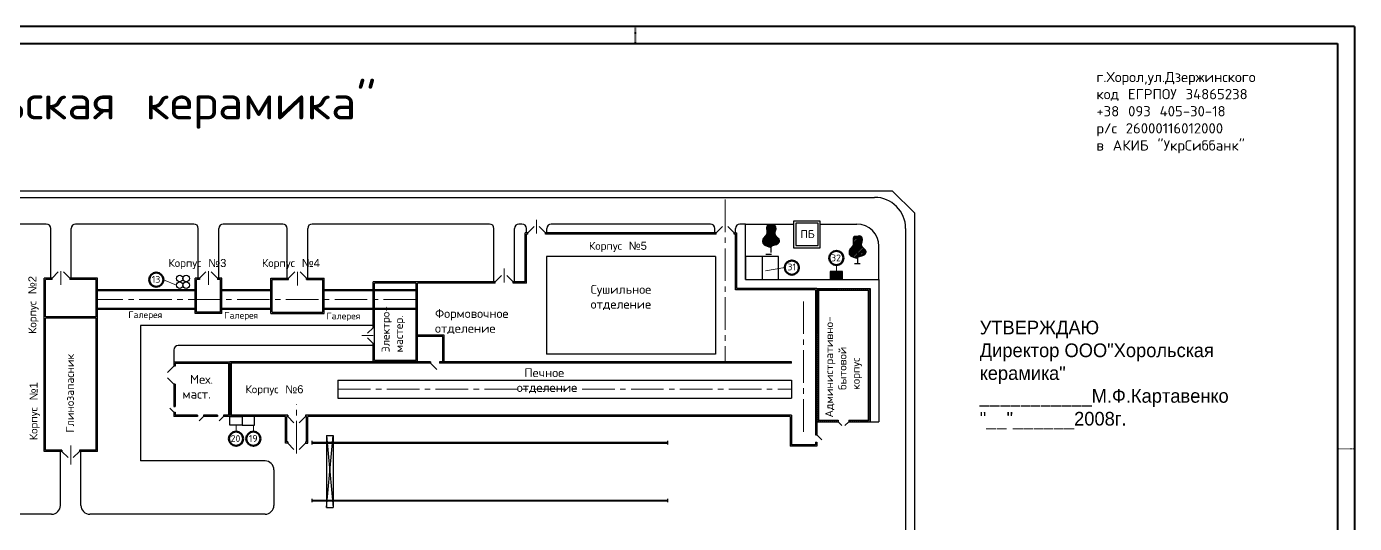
# Model space of a CAD drawing. Header units: millimetres. Extents: x 2406 to 3000, y 1133 to 1553.
# Drawn here: x 2611.3 to 2999.5, y 1408.1 to 1553.5 of the extents above; entities that cross this region are included whole.
import ezdxf

# ---------------------------------------------------------------- set-up
doc = ezdxf.new("R2010")
doc.units = ezdxf.units.MM
doc.linetypes.add('ACAD_ISO03W100', pattern=[30, 12, -18])
doc.linetypes.add('CENTER2', pattern=[28.575, 19.05, -3.175, 3.175, -3.175])
doc.layers.add('ОСЕВАЯ', color=1, linetype='CENTER2', lineweight=20)
doc.layers.add('Размеры', color=5, linetype='Continuous', lineweight=18)
doc.layers.add('Таблица', color=7, linetype='Continuous')
doc.linetypes.add('FENCELINE2', pattern='A,6.35,-2.54,[132,ltypeshp.shx,S=2.54,R=0,X=-2.54,Y=0],-2.54,25.4', length=36.83)

msp = doc.modelspace()

# ---------------------------------------------------------------- hatches: boundary and pattern name
h = msp.add_hatch()
h.set_pattern_fill('ANSI31', color=3, scale=0.1, style=0)
h.set_pattern_definition([(45, (-22.4458, 3.08737), (-0.224506403, 0.224506403), [])])
edge = h.paths.add_edge_path()
edge.add_spline(control_points=[(2828.91, 1488.9), (2828.91, 1488.9), (2827, 1489.3), (2826.38, 1490.26), (2826.6, 1491.69), (2827.78, 1492.46), (2827.73, 1493.8), (2827.55, 1495.45), (2828.76, 1495.21), (2829.59, 1495.67), (2830.96, 1494.51), (2829.22, 1492.4), (2832.04, 1491.23), (2830.69, 1489.44), (2829.98, 1489.79), (2828.99, 1489.13), (2828.91, 1488.9)], knot_values=[0.003656, 0.003656, 0.003656, 0.003656, 1.559135, 2.986226, 4.038277, 5.432303, 6.702568, 8.139905, 8.890155, 9.755833, 10.819671, 12.998427, 15.295597, 16.340244, 18.062408, 18.342375, 18.342375, 18.342375, 18.342375], degree=3, periodic=0)
edge.add_line((2828.91, 1488.9), (2828.91, 1495.35))
h = msp.add_hatch()
h.set_pattern_fill('ANSI31', color=3, scale=0.1, style=0)
h.set_pattern_definition([(45, (-23.3041, 0), (-0.224506403, 0.224506403), [])])
edge = h.paths.add_edge_path()
edge.add_spline(control_points=[(2854.2, 1485.69), (2854.2, 1485.69), (2852.28, 1486.09), (2851.66, 1487.04), (2851.89, 1488.47), (2853.07, 1489.24), (2853.02, 1490.58), (2852.84, 1492.23), (2854.05, 1491.99), (2854.88, 1492.45), (2856.25, 1491.29), (2854.51, 1489.18), (2857.32, 1488.01), (2855.97, 1486.22), (2855.27, 1486.57), (2854.28, 1485.91), (2854.2, 1485.69)], knot_values=[0.003656, 0.003656, 0.003656, 0.003656, 1.559135, 2.986226, 4.038277, 5.432303, 6.702568, 8.139905, 8.890155, 9.755833, 10.819671, 12.998427, 15.295597, 16.340244, 18.062408, 18.342375, 18.342375, 18.342375, 18.342375], degree=3, periodic=0)
edge.add_line((2854.2, 1485.69), (2854.2, 1492.13))
h = msp.add_hatch()
h.set_pattern_fill('ANSI31', color=256, scale=0.1, style=0)
h.set_pattern_definition([(45, (-22.4949, -6.74242), (-0.224506403, 0.224506403), [])])
h.paths.add_polyline_path([(2849.85, 1481.8), (2846.28, 1481.8), (2846.28, 1479.45), (2849.85, 1479.45)])
h = msp.add_hatch()
h.set_pattern_fill('ANSI31', color=256, scale=0.13, style=0)
h.set_pattern_definition([(45, (1.80598, -395.3665), (-0.291858324, 0.291858324), [])])
h.paths.add_polyline_path([(2842.84, 1476.33), (2857.4, 1476.33), (2857.4, 1438.37), (2851.68, 1438.37), (2851.68, 1437.85), (2857.92, 1437.85), (2857.92, 1476.85), (2842.32, 1476.85), (2842.32, 1437.85), (2848.56, 1437.85), (2848.56, 1438.37), (2842.84, 1438.37)])

# ---------------------------------------------------------------- linework, layer by layer
at = {"linetype": 'FENCELINE2', "lineweight": 30, "ltscale": 0.2}
for p, q in [((2571.92, 1505.45), (2864.42, 1505.45)), ((2864.42, 1505.45), (2870.92, 1498.95)), ((2870.92, 1498.95), (2870.92, 1346.85))]:
    msp.add_line(p, q, dxfattribs=at)
for p, q in [((2600.78, 1503.5), (2859.22, 1503.5)), ((2617.03, 1495.7), (2607.28, 1495.7)), ((2660.19, 1495.7), (2625.61, 1495.7)), ((2686.19, 1495.7), (2668.77, 1495.7)), ((2746.64, 1495.7), (2694.77, 1495.7)), ((2756.13, 1495.7), (2755.22, 1495.7)), ((2757.82, 1493.1), (2759.65, 1494.93)), ((2761.18, 1494.93), (2763.02, 1493.1)), ((2811.25, 1495.7), (2764.71, 1495.7)), ((2812.94, 1493.1), (2814.77, 1494.93)), ((2816.3, 1494.93), (2818.14, 1493.1)), ((2821.52, 1495.7), (2819.83, 1495.7)), ((2821.52, 1479.45), (2821.52, 1495.7)), ((2821.52, 1495.7), (2835.57, 1495.7)), ((2843.37, 1495.7), (2854.02, 1495.7)), ((2618.33, 1479.9), (2618.33, 1494.4)), ((2624.31, 1479.9), (2624.31, 1494.4)), ((2661.49, 1479.9), (2661.49, 1494.4)), ((2667.47, 1479.9), (2667.47, 1494.4)), ((2687.49, 1479.9), (2687.49, 1494.4)), ((2693.47, 1479.9), (2693.47, 1494.4)), ((2747.94, 1478.8), (2747.94, 1494.4)), ((2753.92, 1478.8), (2753.92, 1494.4)), ((2757.82, 1493.1), (2757.04, 1493.1)), ((2757.04, 1478.8), (2757.04, 1493.1)), ((2757.43, 1493.1), (2757.43, 1494.4)), ((2757.82, 1492.71), (2757.43, 1492.71)), ((2757.43, 1478.41), (2757.43, 1492.71)), ((2757.82, 1492.71), (2757.82, 1493.1)), ((2812.94, 1493.1), (2763.02, 1493.1)), ((2763.02, 1492.71), (2763.02, 1493.1)), ((2812.94, 1492.71), (2763.02, 1492.71)), ((2763.41, 1493.1), (2763.41, 1494.4)), ((2812.55, 1493.1), (2812.55, 1494.4)), ((2812.94, 1492.71), (2812.94, 1493.1)), ((2818.14, 1492.71), (2818.14, 1493.1)), ((2818.14, 1493.1), (2818.92, 1493.1)), ((2818.53, 1492.71), (2818.14, 1492.71)), ((2818.53, 1493.1), (2818.53, 1494.4)), ((2818.53, 1476.46), (2818.53, 1492.71)), ((2818.92, 1476.85), (2818.92, 1493.1)), ((2868.32, 1494.4), (2868.32, 1369.21)), ((2860.52, 1479.45), (2860.52, 1489.2)), ((2763.28, 1486.21), (2763.28, 1457.61)), ((2812.68, 1486.21), (2763.28, 1486.21)), ((2812.68, 1486.21), (2812.68, 1457.61)), ((2826.35, 1486.19), (2826.35, 1479.45)), ((2616.38, 1429.2), (2616.38, 1479.9)), ((2618.72, 1479.9), (2616.38, 1479.9)), ((2618.72, 1479.51), (2616.77, 1479.51)), ((2616.77, 1468.59), (2616.77, 1479.51)), ((2618.72, 1479.9), (2620.55, 1481.74)), ((2618.72, 1479.51), (2618.72, 1479.9)), ((2622.08, 1481.74), (2623.92, 1479.9)), ((2631.98, 1479.9), (2623.92, 1479.9)), ((2623.92, 1479.9), (2623.92, 1479.51)), ((2631.59, 1479.51), (2623.92, 1479.51)), ((2631.59, 1468.59), (2631.59, 1479.51)), ((2631.98, 1429.2), (2631.98, 1479.9)), ((2660.58, 1469.5), (2660.58, 1479.9)), ((2661.88, 1479.9), (2660.58, 1479.9)), ((2660.97, 1469.89), (2660.97, 1479.51)), ((2661.88, 1479.51), (2660.97, 1479.51)), ((2661.88, 1479.9), (2663.71, 1481.74)), ((2661.88, 1479.9), (2661.88, 1479.51)), ((2665.24, 1481.74), (2667.08, 1479.9)), ((2668.38, 1479.9), (2667.08, 1479.9)), ((2667.08, 1479.9), (2667.08, 1479.51)), ((2667.99, 1479.51), (2667.08, 1479.51)), ((2667.99, 1469.89), (2667.99, 1479.51)), ((2668.38, 1469.5), (2668.38, 1479.9)), ((2682.68, 1469.5), (2682.68, 1479.9)), ((2682.68, 1479.9), (2687.88, 1479.9)), ((2683.07, 1469.89), (2683.07, 1479.51)), ((2683.07, 1479.51), (2687.88, 1479.51)), ((2687.88, 1479.51), (2687.49, 1479.51)), ((2687.88, 1479.9), (2689.71, 1481.74)), ((2687.88, 1479.51), (2687.88, 1479.9)), ((2691.24, 1481.74), (2693.08, 1479.9)), ((2693.08, 1479.51), (2693.08, 1479.9)), ((2693.08, 1479.9), (2698.28, 1479.9)), ((2693.08, 1479.51), (2697.89, 1479.51)), ((2697.89, 1469.89), (2697.89, 1479.51)), ((2698.28, 1469.5), (2698.28, 1479.9)), ((2748.33, 1478.8), (2750.16, 1480.63)), ((2751.69, 1480.63), (2753.53, 1478.8)), ((2821.52, 1479.45), (2860.52, 1479.45)), ((2860.52, 1479.45), (2860.52, 1437.85)), ((2660.58, 1476.46), (2631.98, 1476.46)), ((2660.58, 1476.2), (2631.98, 1476.2)), ((2682.68, 1476.46), (2668.38, 1476.46)), ((2682.68, 1476.2), (2668.38, 1476.2)), ((2725.19, 1476.46), (2698.28, 1476.46)), ((2725.19, 1476.2), (2698.28, 1476.2)), ((2748.33, 1478.8), (2712.58, 1478.8)), ((2712.58, 1476.46), (2712.58, 1478.8)), ((2712.58, 1471), (2712.58, 1476.2)), ((2725.19, 1478.41), (2712.97, 1478.41)), ((2712.97, 1476.46), (2712.97, 1478.41)), ((2712.97, 1471), (2712.97, 1476.2)), ((2725.19, 1455.79), (2725.19, 1478.41)), ((2748.33, 1478.41), (2725.58, 1478.41)), ((2725.58, 1455.4), (2725.58, 1478.41)), ((2748.33, 1478.41), (2748.33, 1478.8)), ((2757.04, 1478.8), (2753.53, 1478.8)), ((2753.53, 1478.41), (2753.53, 1478.8)), ((2757.43, 1478.41), (2753.53, 1478.41)), ((2841.93, 1476.46), (2818.53, 1476.46)), ((2842.32, 1476.85), (2818.92, 1476.85)), ((2841.93, 1476.46), (2841.93, 1434.01)), ((2842.32, 1476.85), (2857.92, 1476.85)), ((2842.32, 1476.85), (2842.32, 1437.85)), ((2842.84, 1476.33), (2842.84, 1438.37)), ((2842.84, 1476.33), (2857.4, 1476.33)), ((2857.4, 1476.33), (2857.4, 1438.37)), ((2857.92, 1476.85), (2857.92, 1437.85)), ((2842.32, 1473.86), (2842.32, 1434.01)), ((2631.59, 1468.59), (2616.77, 1468.59)), ((2616.77, 1429.59), (2616.77, 1468.2)), ((2631.59, 1468.2), (2616.77, 1468.2)), ((2631.59, 1429.59), (2631.59, 1468.2)), ((2660.58, 1471), (2631.98, 1471)), ((2660.58, 1470.74), (2631.98, 1470.74)), ((2668.38, 1469.5), (2660.58, 1469.5)), ((2667.99, 1469.89), (2660.97, 1469.89)), ((2682.68, 1471), (2668.38, 1471)), ((2682.68, 1470.74), (2668.38, 1470.74)), ((2682.68, 1469.5), (2698.28, 1469.5)), ((2683.07, 1469.89), (2697.89, 1469.89)), ((2725.19, 1471), (2698.28, 1471)), ((2725.19, 1470.74), (2698.28, 1470.74)), ((2712.58, 1465.34), (2712.58, 1470.74)), ((2712.97, 1455.79), (2712.97, 1470.74)), ((2712.58, 1465.99), (2644.59, 1465.99)), ((2644.59, 1465.99), (2644.59, 1426.41)), ((2710.97, 1463.73), (2712.58, 1465.34)), ((2712.97, 1465.34), (2712.58, 1465.34)), ((2712.58, 1460.14), (2655.64, 1460.14)), ((2712.58, 1460.79), (2710.97, 1462.4)), ((2712.58, 1455.4), (2712.58, 1460.79)), ((2712.97, 1460.79), (2712.58, 1460.79)), ((2733.38, 1463.2), (2725.58, 1463.2)), ((2732.99, 1462.81), (2725.58, 1462.81)), ((2732.99, 1455.4), (2732.99, 1462.81)), ((2733.38, 1455.4), (2733.38, 1463.2)), ((2654.34, 1458.84), (2654.34, 1454.09)), ((2812.68, 1457.61), (2763.28, 1457.61)), ((2652.5, 1452.25), (2654.34, 1454.09)), ((2654.34, 1455.4), (2670.72, 1455.4)), ((2654.73, 1454.09), (2654.34, 1454.09)), ((2654.73, 1455.01), (2654.73, 1454.09)), ((2654.73, 1455.01), (2670.33, 1455.01)), ((2670.33, 1455.01), (2670.33, 1439.8)), ((2670.72, 1455.4), (2670.72, 1439.41)), ((2729.42, 1455.4), (2670.72, 1455.4)), ((2671.11, 1455.01), (2671.11, 1439.8)), ((2729.42, 1455.01), (2671.11, 1455.01)), ((2725.58, 1455.4), (2712.58, 1455.4)), ((2725.19, 1455.79), (2712.97, 1455.79)), ((2729.42, 1455.4), (2729.42, 1455.01)), ((2729.42, 1455.01), (2731.26, 1453.17)), ((2834.91, 1455.4), (2732.02, 1455.4)), ((2732.02, 1455.4), (2732.02, 1455.01)), ((2834.91, 1455.01), (2732.02, 1455.01)), ((2834.91, 1455.01), (2834.91, 1455.4)), ((2654.34, 1448.89), (2652.5, 1450.72)), ((2654.73, 1448.89), (2654.34, 1448.89)), ((2654.34, 1448.89), (2654.34, 1442.36)), ((2654.73, 1448.89), (2654.73, 1442.36)), ((2702.31, 1450), (2834.91, 1450)), ((2702.31, 1450), (2702.31, 1444.8)), ((2834.91, 1450), (2834.91, 1444.8)), ((2702.31, 1444.8), (2834.91, 1444.8)), ((2653.14, 1441.86), (2654.34, 1440.67)), ((2654.34, 1442.36), (2654.73, 1442.36)), ((2654.34, 1440.67), (2654.73, 1440.67)), ((2654.34, 1440.67), (2654.34, 1439.41)), ((2654.73, 1440.67), (2654.73, 1439.8)), ((2661.26, 1439.41), (2654.34, 1439.41)), ((2661.26, 1439.8), (2654.73, 1439.8)), ((2661.26, 1439.8), (2661.26, 1439.41)), ((2663.02, 1439.41), (2661.78, 1438.17)), ((2667.07, 1439.8), (2663.02, 1439.8)), ((2663.02, 1439.8), (2663.02, 1439.41)), ((2667.07, 1439.41), (2663.02, 1439.41)), ((2667.07, 1439.8), (2667.07, 1439.41)), ((2668.82, 1439.41), (2667.58, 1438.17)), ((2670.33, 1439.8), (2668.82, 1439.8)), ((2668.82, 1439.8), (2668.82, 1439.41)), ((2670.72, 1439.41), (2668.82, 1439.41)), ((2686.97, 1439.41), (2670.72, 1439.41)), ((2687.62, 1439.8), (2671.11, 1439.8)), ((2674.33, 1439.41), (2674.33, 1436.85)), ((2686.97, 1431.61), (2686.97, 1439.41)), ((2687.62, 1439.41), (2687.36, 1439.41)), ((2687.36, 1432), (2687.36, 1439.41)), ((2687.62, 1439.8), (2687.62, 1439.41)), ((2687.62, 1439.41), (2689.45, 1437.57)), ((2690.98, 1437.57), (2692.82, 1439.41)), ((2834.91, 1439.8), (2692.82, 1439.8)), ((2692.82, 1439.8), (2692.82, 1439.41)), ((2693.08, 1439.41), (2692.82, 1439.41)), ((2693.08, 1432), (2693.08, 1439.41)), ((2834.52, 1439.41), (2693.47, 1439.41)), ((2693.47, 1431.61), (2693.47, 1439.41)), ((2834.52, 1439.41), (2834.52, 1430.7)), ((2834.91, 1439.8), (2834.91, 1431.09)), ((2842.32, 1437.85), (2848.56, 1437.85)), ((2842.84, 1438.37), (2848.56, 1438.37)), ((2848.56, 1438.37), (2848.56, 1437.85)), ((2848.56, 1437.85), (2849.66, 1436.74)), ((2850.57, 1436.74), (2851.68, 1437.85)), ((2851.68, 1438.37), (2851.68, 1437.85)), ((2851.68, 1438.37), (2857.4, 1438.37)), ((2851.68, 1437.85), (2857.92, 1437.85)), ((2857.92, 1437.85), (2860.52, 1437.85)), ((2698.96, 1433.82), (2698.96, 1412.76)), ((2698.96, 1433.82), (2700.91, 1433.82)), ((2698.96, 1433.82), (2700.91, 1412.76)), ((2698.96, 1412.76), (2700.91, 1433.82)), ((2700.91, 1433.82), (2700.91, 1412.76)), ((2841.93, 1434.01), (2842.32, 1434.01)), ((2842.32, 1435.25), (2842.32, 1434.01)), ((2842.32, 1434.01), (2843.79, 1432.54)), ((2621.58, 1429.2), (2616.38, 1429.2)), ((2621.58, 1429.59), (2616.77, 1429.59)), ((2621.19, 1413.41), (2621.19, 1429.2)), ((2621.58, 1429.59), (2621.58, 1429.2)), ((2621.58, 1429.2), (2623.41, 1427.36)), ((2624.94, 1427.36), (2626.78, 1429.2)), ((2631.59, 1429.59), (2626.78, 1429.59)), ((2626.78, 1429.59), (2626.78, 1429.2)), ((2631.98, 1429.2), (2626.78, 1429.2)), ((2627.17, 1413.41), (2627.17, 1429.2)), ((2687.62, 1431.61), (2686.97, 1431.61)), ((2687.62, 1432), (2687.36, 1432)), ((2687.62, 1432), (2687.62, 1431.61)), ((2687.62, 1431.61), (2689.45, 1429.77)), ((2690.98, 1429.77), (2692.82, 1431.61)), ((2692.82, 1432), (2692.82, 1431.61)), ((2692.82, 1432), (2693.08, 1432)), ((2692.82, 1431.61), (2693.47, 1431.61)), ((2694.77, 1431.21), (2694.77, 1432.26)), ((2694.77, 1431.61), (2694.77, 1431.87)), ((2694.77, 1431.87), (2798.77, 1431.87)), ((2694.77, 1431.61), (2798.77, 1431.61)), ((2798.77, 1431.21), (2798.77, 1432.26)), ((2798.77, 1431.61), (2798.77, 1431.87)), ((2842.32, 1430.7), (2834.52, 1430.7)), ((2841.93, 1431.09), (2834.91, 1431.09)), ((2841.93, 1431.93), (2842.32, 1431.93)), ((2841.93, 1431.93), (2841.93, 1431.09)), ((2842.32, 1431.93), (2842.32, 1430.7)), ((2842.32, 1431.93), (2842.32, 1430.7)), ((2680.99, 1426.41), (2644.59, 1426.41)), ((2683.59, 1423.81), (2683.59, 1413.41)), ((2694.77, 1414.31), (2694.77, 1415.36)), ((2694.77, 1414.97), (2798.77, 1414.97)), ((2694.77, 1414.71), (2694.77, 1414.97)), ((2694.77, 1414.71), (2798.77, 1414.71)), ((2798.77, 1414.31), (2798.77, 1415.36)), ((2798.77, 1414.71), (2798.77, 1414.97)), ((2618.59, 1410.81), (2603.38, 1410.81)), ((2680.99, 1410.81), (2629.77, 1410.81)), ((2698.96, 1412.76), (2700.91, 1412.76))]:
    msp.add_line(p, q)
at = {"color": 3}
for p, q in [((2828.91, 1495.35), (2828.91, 1487.37)), ((2854.2, 1492.13), (2854.2, 1484.15)), ((2827.47, 1486.86), (2829.08, 1486.86)), ((2853.4, 1484.15), (2855, 1484.15))]:
    msp.add_line(p, q, dxfattribs=at)
for points in [[(2835.57, 1488.77), (2843.37, 1488.77), (2843.37, 1496.57), (2835.57, 1496.57)], [(2836.22, 1489.42), (2842.72, 1489.42), (2842.72, 1495.92), (2836.22, 1495.92)], [(2831.18, 1486.19), (2821.52, 1486.19), (2821.52, 1479.45), (2831.18, 1479.45)], [(2846.28, 1479.45), (2849.85, 1479.45), (2849.85, 1481.8), (2846.28, 1481.8)]]:
    msp.add_lwpolyline(points, close=True)
for points in [[(2674.33, 1436.85), (2670.72, 1436.85), (2670.72, 1439.41), (2674.33, 1439.41)], [(2674.33, 1436.85), (2677.94, 1436.85), (2677.94, 1439.41), (2674.33, 1439.41)]]:
    msp.add_lwpolyline(points)
for centre in [(2656.04, 1479.75), (2657.95, 1479.75), (2656.04, 1477.84), (2657.95, 1477.84)]:
    msp.add_circle(centre, 0.955)
for centre, radius, start, end in [((2859.22, 1494.4), 9.1, 360, 90), ((2617.03, 1494.4), 1.3, 0, 90), ((2625.61, 1494.4), 1.3, 90, 180), ((2660.19, 1494.4), 1.3, 0, 90), ((2668.77, 1494.4), 1.3, 90, 180), ((2686.19, 1494.4), 1.3, 0, 90), ((2694.77, 1494.4), 1.3, 90, 180), ((2746.64, 1494.4), 1.3, 0, 90), ((2755.22, 1494.4), 1.3, 90, 180), ((2756.13, 1494.4), 1.3, 0, 90), ((2764.71, 1494.4), 1.3, 90, 180), ((2811.25, 1494.4), 1.3, 0, 90), ((2819.83, 1494.4), 1.3, 90, 180), ((2854.02, 1489.2), 6.5, 0, 90), ((2655.64, 1458.84), 1.3, 90, 180), ((2680.99, 1423.81), 2.6, 0, 90), ((2618.59, 1413.41), 2.6, 270, 0), ((2629.77, 1413.41), 2.6, 180, 270), ((2680.99, 1413.41), 2.6, 270, 0)]:
    msp.add_arc(centre, radius, start, end)
for points in [[(2828.91, 1488.9), (2828.91, 1488.9), (2827, 1489.3), (2826.38, 1490.26), (2826.6, 1491.69), (2827.78, 1492.46), (2827.73, 1493.8), (2827.55, 1495.45), (2828.76, 1495.21), (2829.59, 1495.67), (2830.96, 1494.51), (2829.22, 1492.4), (2832.04, 1491.23), (2830.69, 1489.44), (2829.98, 1489.79), (2828.99, 1489.13), (2828.91, 1488.9)], [(2854.2, 1485.69), (2854.2, 1485.69), (2852.28, 1486.09), (2851.66, 1487.04), (2851.89, 1488.47), (2853.07, 1489.24), (2853.02, 1490.58), (2852.84, 1492.23), (2854.05, 1491.99), (2854.88, 1492.45), (2856.25, 1491.29), (2854.51, 1489.18), (2857.32, 1488.01), (2855.97, 1486.22), (2855.27, 1486.57), (2854.28, 1485.91), (2854.2, 1485.69)]]:
    msp.add_open_spline(points, degree=3, knots=[0.003656, 0.003656, 0.003656, 0.003656, 1.559135, 2.986226, 4.038277, 5.432303, 6.702568, 8.139905, 8.890155, 9.755833, 10.819671, 12.998427, 15.295597, 16.340244, 18.062408, 18.342375, 18.342375, 18.342375, 18.342375], dxfattribs=at)
at = {"layer": 'ОСЕВАЯ', "ltscale": 0.5}
for p, q in [((2815.54, 1502.85), (2815.54, 1455.4)), ((2760.42, 1496.96), (2760.42, 1492.9)), ((2621.32, 1481.93), (2621.32, 1477.87)), ((2664.48, 1481.93), (2664.48, 1477.87)), ((2690.48, 1481.74), (2690.48, 1477.68)), ((2725.19, 1473.6), (2631.98, 1473.6)), ((2838.42, 1434.96), (2838.42, 1474.06)), ((2702.31, 1447.4), (2834.91, 1447.4)), ((2690.22, 1428.61), (2690.22, 1443.04)), ((2624.18, 1430.93), (2624.18, 1425.33))]:
    msp.add_line(p, q, dxfattribs=at)
at = {"layer": 'ОСЕВАЯ'}
for p, q in [((2750.93, 1482.66), (2750.93, 1478.6)), ((2712.58, 1463.07), (2709.31, 1463.07))]:
    msp.add_line(p, q, dxfattribs=at)
at = {"layer": 'Размеры'}
for p, q in [((2848.07, 1481.8), (2848.07, 1483.68)), ((2655.09, 1477.84), (2651.28, 1479.41)), ((2827.36, 1481.97), (2832.96, 1482.95)), ((2672.52, 1436.85), (2672.52, 1434.98)), ((2677.6, 1436.85), (2677.6, 1434.98))]:
    msp.add_line(p, q, dxfattribs=at)
at = {"layer": 'Размеры', "lineweight": 50}
for centre in [(2848.07, 1485.76), (2835.04, 1482.95), (2649.2, 1479.41), (2672.52, 1432.9), (2677.6, 1432.9)]:
    msp.add_circle(centre, 2.08, dxfattribs=at)
at = {"layer": 'Таблица', "lineweight": 40}
for p, q in [((2999.55, 1553.46), (2405.55, 1553.46)), ((2999.55, 1553.46), (2999.55, 1132.96)), ((2425.55, 1548.46), (2994.55, 1548.46)), ((2994.55, 1548.46), (2994.55, 1137.96))]:
    msp.add_line(p, q, dxfattribs=at)
at = {"layer": 'Таблица', "linetype": 'ACAD_ISO03W100', "lineweight": 40, "ltscale": 0.01}
msp.add_line((2789.3, 1548.46), (2789.3, 1553.46), dxfattribs=at)
at = {"layer": 'Таблица', "linetype": 'ACAD_ISO03W100', "lineweight": 5, "ltscale": 0.01}
msp.add_line((2999.55, 1429.96), (2994.55, 1429.96), dxfattribs=at)

# ---------------------------------------------------------------- texts
at = {"lineweight": 30}
msp.add_text('УТВЕРЖДАЮ', height=4, dxfattribs=at).set_placement((2889.98, 1463.43))
at = {"lineweight": 20}
for s, p in [('Директор ООО"Хорольская ', (2889.98, 1456.76)), ('керамика"', (2889.98, 1450.1)), ('___________М.Ф.Картавенко', (2889.98, 1443.43)), ('"__"______2008г.', (2889.98, 1436.76))]:
    msp.add_text(s, height=4, dxfattribs=at).set_placement(p)
at = {"lineweight": 100, "insert": (2528.09, 1536.29), "char_height": 10, "width": 316.8851, "attachment_point": 1}
msp.add_mtext('{\\Ftxt.shx|c204;ТОВ "Хорольская керамика"}', dxfattribs=at)
at = {"insert": (2924.09, 1540.19), "char_height": 3, "width": 56.4861, "attachment_point": 1}
msp.add_mtext('{\\Ftxt.shx|c204;г.Хорол,ул.Дзержинского\\Pкод ЕГРПОУ 34865238\\P+38 093 405-30-18\\Pр/с 26000116012000\\Pв АКИБ "УкрСиббанк"}', dxfattribs=at)
at = {"lineweight": 40, "attachment_point": 1}
for s, insert, char_height, width in [('{\\Ftxt.shx|c204;ПБ}', (2837.56, 1493.92), 2.34, 66.482), ('{\\Ftxt.shx|c204;Корпус \\fArial|b0|i0|c204|p32;№5}', (2775.69, 1490.49), 2.34, 38.7569), ('{\\Ftxt.shx|c204;Корпус \\fArial|b0|i0|c204|p32;№3}', (2652.73, 1485.47), 2.34, 38.7569), ('{\\Ftxt.shx|c204;Корпус \\fArial|b0|i0|c204|p32;№4}', (2680.07, 1485.47), 2.34, 38.7569), ('{\\Ftxt.shx|c204;Сушильное\\Pотделение}', (2776.21, 1477.88), 2.6, 56.0147), ('{\\Ftxt.shx|c204;Галерея}', (2641.02, 1470.12), 1.95, 38.7569), ('{\\Ftxt.shx|c204;Галерея}', (2669.08, 1469.99), 1.95, 38.7569), ('{\\Ftxt.shx|c204;Галерея}', (2698.94, 1469.79), 1.95, 38.7569), ('{\\Ftxt.shx|c204;Формовочное\\Pотделение}', (2730.7, 1470.83), 2.6, 56.0147), ('{\\Ftxt.shx|c204; Печное\\Pотделение}', (2754.6, 1453.51), 2.6, 56.0147), ('{\\Ftxt.shx|c204; Мех.\\Pмаст.}', (2656.82, 1451.57), 2.6, 56.0147), ('{\\Ftxt.shx|c204;Корпус \\fArial|b0|i0|c204|p32;№6}', (2675.26, 1448.54), 2.34, 38.7569)]:
    msp.add_mtext(s, dxfattribs=dict(at, insert=insert, char_height=char_height, width=width))
at = {"lineweight": 40, "char_height": 2.34, "attachment_point": 1, "rotation": 90}
for s, insert, width in [('{\\Ftxt.shx|c204;Корпус \\fArial|b0|i0|c204|p32;№\\fArial|b0|i0|c0|p32;2}', (2611.8, 1463.53), 38.7569), ('{\\Ftxt.shx|c204;Электро-\\Pмастер.}', (2715.08, 1458.17), 66.482), ('{\\Ftxt.shx|c204;Административно-\\P    бытовой\\P    корпус}', (2844.77, 1439.1), 66.482), ('{\\Ftxt.shx|c204;Глинозапасник}', (2622.78, 1434.68), 38.7569), ('{\\Ftxt.shx|c204;Корпус \\fArial|b0|i0|c204|p32;№\\fArial|b0|i0|c0|p32;1}', (2612.13, 1432.45), 38.7569)]:
    msp.add_mtext(s, dxfattribs=dict(at, insert=insert, width=width))
at = {"layer": 'Размеры', "lineweight": 40, "char_height": 2, "width": 8.4064}
for s, insert, attachment_point in [('{\\Ftxt.shx|c204;31}', (2833.74, 1484.14), 1), ('{\\Ftxt.shx|c204;32}', (2846.51, 1484.78), 7), ('{\\Ftxt.shx|c204;13}', (2647.86, 1480.5), 1), ('{\\Ftxt.shx|c204;20}', (2670.93, 1433.96), 1), ('{\\Ftxt.shx|c204;19}', (2676.26, 1433.96), 1)]:
    msp.add_mtext(s, dxfattribs=dict(at, insert=insert, attachment_point=attachment_point))

doc.saveas('drawing.dxf')
